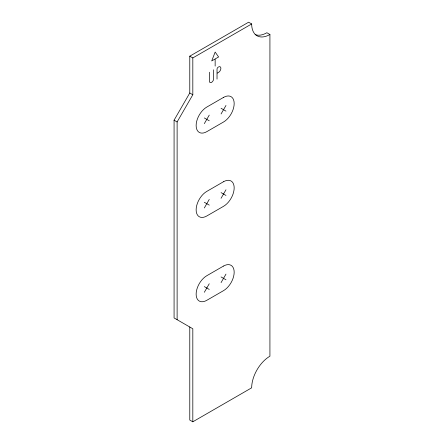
<?xml version="1.0" encoding="UTF-8"?>
<svg xmlns="http://www.w3.org/2000/svg" width="444" height="444" viewBox="0 0 444 444"><rect width="100%" height="100%" fill="white"/><g stroke="black" fill="none" stroke-linecap="round" stroke-linejoin="round"><path stroke-width="0.67" d="M192.818 421.8L192.818 328.765L174.076 317.948L174.076 120.185L189.777 92.99L189.777 56.177L248.623 22.2L251.67 23.959A25.819 14.907 -60 0 0 269.924 34.499L269.924 356.205A25.819 14.907 -60 0 0 251.67 387.823L192.818 421.8L189.777 420.041L189.777 327.012M177.117 319.702L177.117 121.945L192.818 94.75L192.818 57.931L251.67 23.959M204.329 123.626L209.246 115.113M221.062 113.964L225.979 105.45M204.329 207.953L209.246 199.439M221.062 198.29L225.979 189.777M204.329 292.28L209.246 283.766M221.062 282.617L225.979 274.103M214.913 59.102L211.705 60.95L215.151 52.065L218.603 56.971L215.151 58.958L215.151 66.117M217.271 73.127L218.526 72.4A3.319 1.915 -60 0 0 220.873 68.337A3.319 1.915 -60 0 0 218.526 66.983L218.171 67.188A1.615 0.932 -60 0 0 217.027 69.164L217.027 79.093M269.924 34.499L266.883 32.739A25.819 14.907 -60 0 1 255.134 34.577M189.777 56.177L192.818 57.931M221.062 108.286L225.979 111.122M189.777 92.99L192.818 94.75M204.329 117.949L209.246 120.785M174.076 120.185L177.117 121.945M221.062 192.613L225.979 195.449M204.329 202.275L209.246 205.111M221.062 276.939L225.979 279.776M204.329 286.602L209.246 289.438M213.647 69.802L213.647 78.738A2.975 1.721 -60 0 1 211.538 82.384A2.975 1.721 -60 0 1 209.435 81.169L209.435 72.233M223.521 97.408L206.787 107.071A15.063 8.697 -60 0 0 196.137 125.519A15.063 8.697 -60 0 0 206.787 131.668L223.521 122.006A15.063 8.697 -60 0 0 234.171 103.557A15.063 8.697 -60 0 0 223.521 97.408M223.521 181.735L206.787 191.397A15.063 8.697 -60 0 0 196.137 209.846A15.063 8.697 -60 0 0 206.787 215.989L223.521 206.327A15.063 8.697 -60 0 0 234.171 187.884A15.063 8.697 -60 0 0 223.521 181.735M223.521 266.061L206.787 275.724A15.063 8.697 -60 0 0 196.137 294.167A15.063 8.697 -60 0 0 206.787 300.316L223.521 290.654A15.063 8.697 -60 0 0 234.171 272.211A15.063 8.697 -60 0 0 223.521 266.061"/></g></svg>
